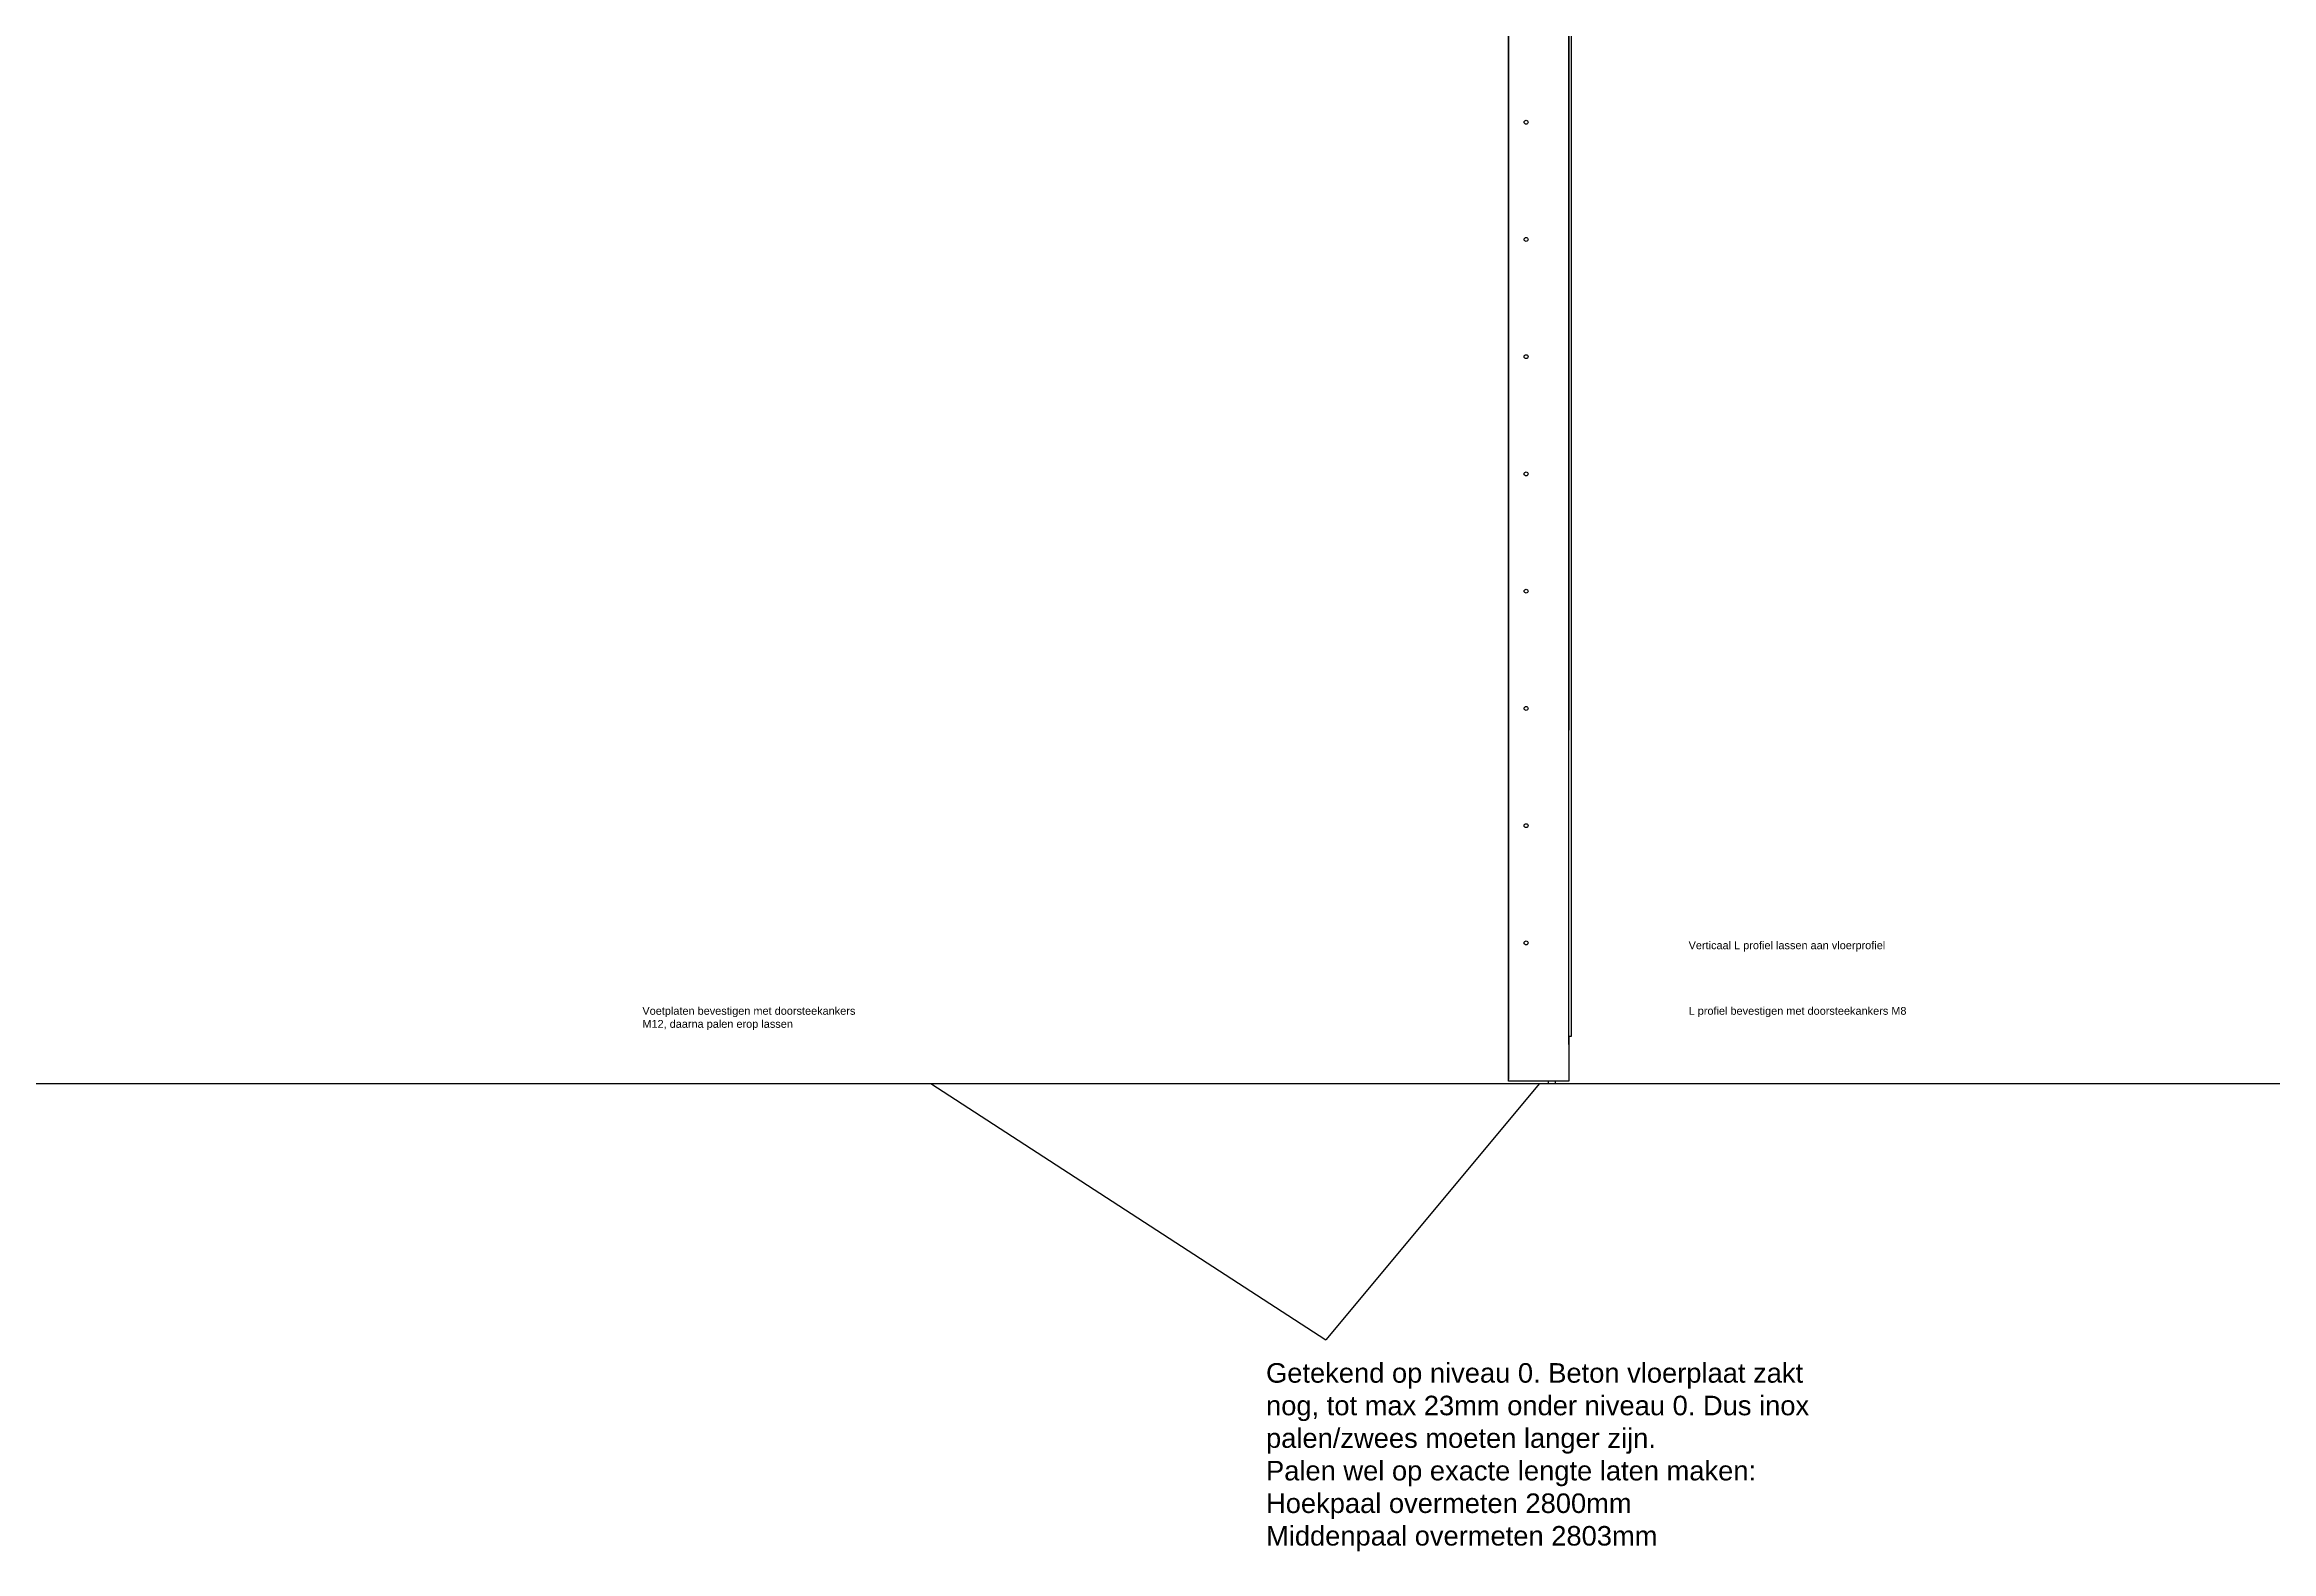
# Model space of a CAD drawing. Header units: millimetres. Extents: x -714 to 1525, y 184 to 1564.
# Drawn here: x 461.9 to 746.8, y 184.3 to 377.1 of the extents above; entities that cross this region are included whole.
import ezdxf

# ---------------------------------------------------------------- set-up
doc = ezdxf.new("R2010")
doc.units = ezdxf.units.MM
for name, color, linetype in [('Bestaande ruwbouw', 7, 'Continuous'), ('Staal', 20, 'Continuous'), ('Staal - L profielen verticaal', 20, 'Continuous')]:
    doc.layers.add(name, color=color, linetype=linetype)
doc.layers.get('Staal - L profielen verticaal').off()
doc.styles.get("Standard").update_dxf_attribs({"font": 'arial.ttf'})

# ---------------------------------------------------------------- blocks, each defined once
blk = doc.blocks.new('L profiel verticaal voor langse zijde zijaanzicht')
for p, q in [((-0.3, -4.77), (0, -4.77)), ((-0.3, -5.27), (0, -5.27)), ((-0.3, -19.77), (0, -19.77)), ((-0.3, -20.27), (0, -20.27)), ((-0.3, -34.77), (0, -34.77)), ((-0.3, -35.27), (0, -35.27)), ((-0.3, -49.77), (0, -49.77)), ((-0.3, -50.27), (0, -50.27)), ((-0.3, -64.77), (0, -64.77)), ((-0.3, -65.27), (0, -65.27)), ((-0.3, -79.77), (0, -79.77)), ((-0.3, -80.27), (0, -80.27)), ((-0.3, -94.77), (0, -94.77)), ((-0.3, -95.27), (0, -95.27)), ((-0.3, -109.77), (0, -109.77)), ((-0.3, -110.27), (0, -110.27)), ((-0.3, -124.77), (0, -124.77)), ((-0.3, -125.27), (0, -125.27)), ((-0.3, -139.77), (0, -139.77)), ((-0.3, -140.27), (0, -140.27)), ((-0.3, -154.77), (0, -154.77)), ((-0.3, -155.27), (0, -155.27)), ((-0.3, -169.77), (0, -169.77)), ((-0.3, -170.27), (0, -170.27)), ((-0.3, -184.77), (0, -184.77)), ((-0.3, -185.27), (0, -185.27)), ((-0.3, -199.77), (0, -199.77)), ((-0.3, -200.27), (0, -200.27)), ((-0.3, -214.77), (0, -214.77)), ((-0.3, -215.27), (0, -215.27)), ((-0.3, -229.77), (0, -229.77)), ((-0.3, -230.27), (0, -230.27)), ((-0.3, -244.77), (0, -244.77)), ((-0.3, -245.27), (0, -245.27)), ((-0.3, -259.77), (0, -259.77)), ((-0.3, -260.27), (0, -260.27))]:
    blk.add_line(p, q)
at = {"layer": 'Staal'}
blk.add_lwpolyline([(-0.3, -273), (-0.3, 0), (0, 0), (0, -272), (-0.3, -272), (-0.3, -273), (-0.3, -277.7), (-8, -277.7), (-8, 0), (-0.3, 0)], dxfattribs=at)
for centre in [(-5.75, -5.02), (-5.75, -20.02), (-5.75, -35.02), (-5.75, -50.02), (-5.75, -65.02), (-5.75, -80.02), (-5.75, -95.02), (-5.75, -110.02), (-5.75, -125.02), (-5.75, -140.02), (-5.75, -155.02), (-5.75, -170.02), (-5.75, -185.02), (-5.75, -200.02), (-5.75, -215.02), (-5.75, -230.02), (-5.75, -245.02), (-5.75, -260.02)]:
    blk.add_circle(centre, 0.25, dxfattribs=at)
blk = doc.blocks.new('Vloerprofiel langse zijde - kops zicht')
at = {"layer": 'Staal'}
for p, q in [((-2.95, -4.7), (-2.95, -5)), ((-2.05, -4.7), (-2.05, -5))]:
    blk.add_line(p, q, dxfattribs=at)

msp = doc.modelspace()

# ---------------------------------------------------------------- linework, layer by layer
at = {"layer": 'Bestaande ruwbouw'}
for p, q in [((248.61, 244.21), (1506.5, 244.21)), ((575.31, 244.21), (625.85, 211.4)), ((653.16, 244.21), (625.85, 211.4))]:
    msp.add_line(p, q, dxfattribs=at)
at = {"layer": 'Staal'}
for p, q in [((649.21, 522.21), (649.21, 244.71)), ((656.91, 522.21), (656.91, 289.41)), ((649.16, 244.21), (649.16, 244.21))]:
    msp.add_line(p, q, dxfattribs=at)

# ---------------------------------------------------------------- block references
at = {"layer": 'Staal - L profielen verticaal'}
for name, p in [('L profiel verticaal voor langse zijde zijaanzicht', (657.21, 522.21)), ('Vloerprofiel langse zijde - kops zicht', (657.21, 249.21))]:
    msp.add_blockref(name, p, dxfattribs=at)

# ---------------------------------------------------------------- texts
at = {"layer": 'Bestaande ruwbouw', "insert": (618.18, 208.43), "char_height": 2.5, "attachment_point": 1}
msp.add_mtext_dynamic_manual_height_columns('Getekend op niveau 0. Beton vloerplaat zakt nog, tot max 23mm onder niveau 0. Dus inox palen/zwees moeten langer zijn.\\PPalen wel op exacte lengte laten maken:\\PHoekpaal overmeten 2800mm\\PMiddenpaal overmeten 2803mm', width=75.5911, gutter_width=12.5, heights=[0], dxfattribs=at)
at = {"layer": 'Staal', "char_height": 1, "attachment_point": 1}
for s, insert in [('Verticaal L profiel lassen aan vloerprofiel', (672.25, 262.39)), ('Voetplaten bevestigen met doorsteekankers M12, daarna palen erop lassen', (538.38, 254)), ('L profiel bevestigen met doorsteekankers M8', (672.25, 254))]:
    msp.add_mtext_dynamic_manual_height_columns(s, width=30.5203, gutter_width=12.5, heights=[8.38], dxfattribs=dict(at, insert=insert))

doc.saveas('drawing.dxf')
